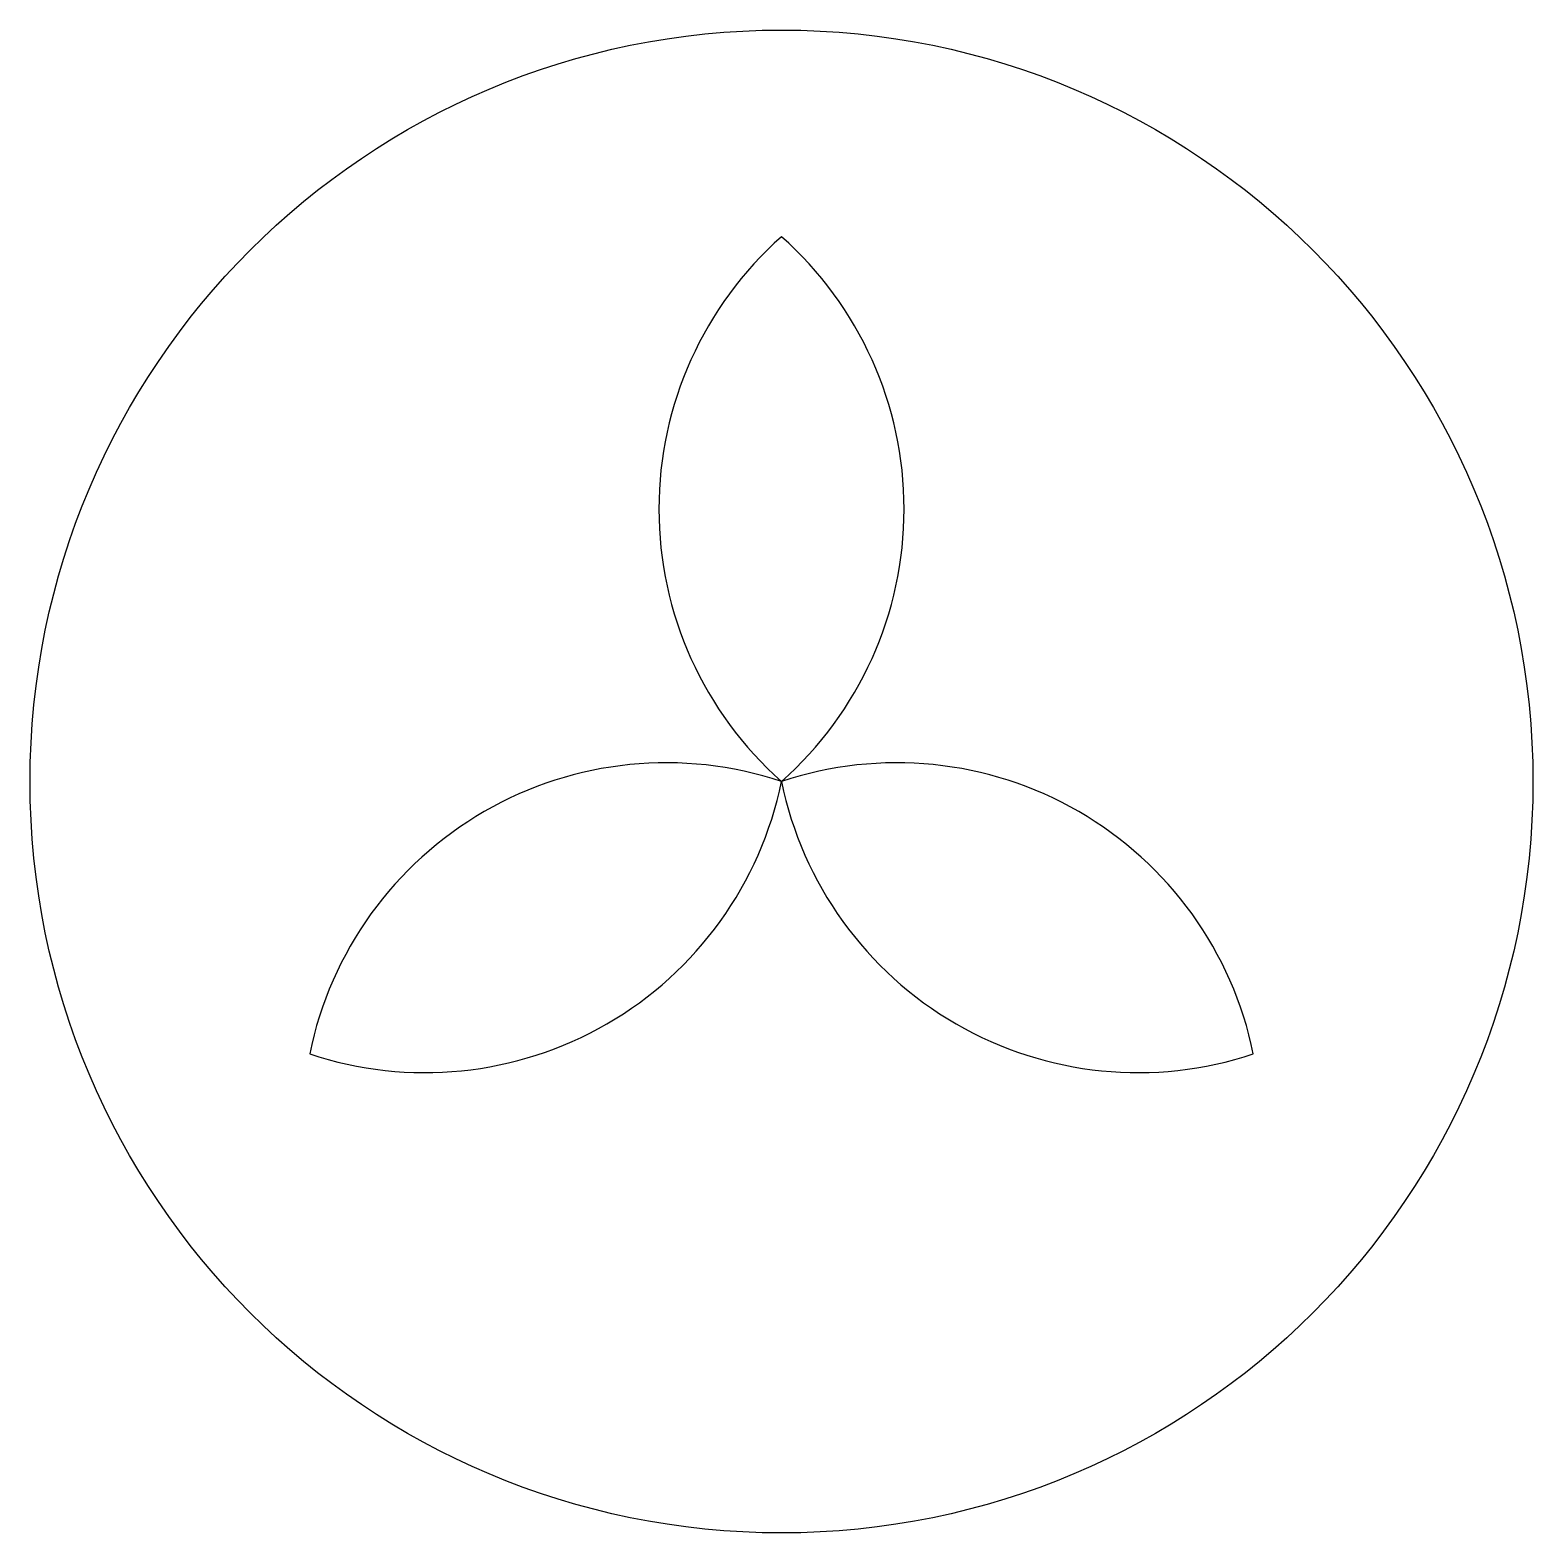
# Model space of a CAD drawing. Header units: millimetres. Extents: x -4 to 4, y -4 to 4.
import ezdxf

# ---------------------------------------------------------------- set-up
doc = ezdxf.new("R2010")
doc.units = ezdxf.units.MM

msp = doc.modelspace()

# ---------------------------------------------------------------- linework, layer by layer
at = {"color": 0, "linetype": 'Continuous', "lineweight": -2}
for points in [[(0, 0, 0.45), (0, 2.9, 0.45)], [(0, 0, 0.45), (-2.5115, -1.45, 0.45)], [(0, 0, 0.45), (2.5115, -1.45, 0.45)]]:
    msp.add_lwpolyline(points, format="xyb", close=True, dxfattribs=at)
msp.add_circle((0, 0), 4, dxfattribs=at)

doc.saveas('drawing.dxf')
